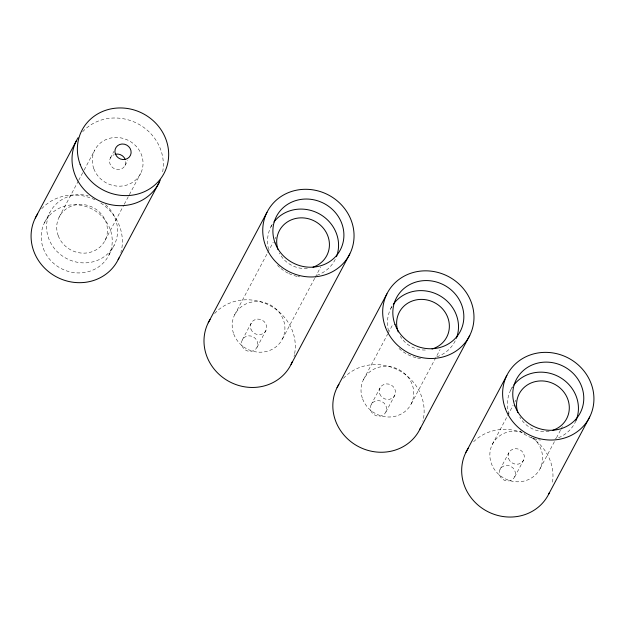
<?xml version="1.0" encoding="UTF-8"?>
<svg xmlns="http://www.w3.org/2000/svg" width="625" height="625" viewBox="0 0 625 625"><rect width="100%" height="100%" fill="white"/><g stroke="black" fill="none" stroke-linecap="round" stroke-linejoin="round"><path stroke-width="0.47" stroke-dasharray="3.12 2.34" d="M44.516 222.641L49.859 212.602M59.062 217.227L78.234 181.164M78.695 180.312L83.711 170.867M84.172 170.008L94.672 150.258M110.312 158.125L113.875 151.43M125.039 165.531L127.711 160.508M105.078 240.367L123.797 205.164M124.25 204.312L140.688 173.398M108.938 255.039L114.281 245M270.844 226.977L272.625 223.625M234.617 314.852L267.32 253.352M267.773 252.492L273.219 242.242M275.039 238.828L275.945 237.117M242.281 339.922L251.18 323.18M257.008 347.328L265.906 330.586M282.477 338.914L314.719 278.273M315.172 277.414L320.625 267.164M390.781 308.516L392.117 306M363.461 379.648L387.648 334.141M388.109 333.281L393.133 323.836M371.125 404.719L380.023 387.977M385.844 412.125L394.75 395.383M411.312 403.711L440.07 349.625M510.719 390.047L512.5 386.703M492.297 444.438L507.234 416.344M507.688 415.5L513.117 405.281M514.93 401.875L515.836 400.172M499.961 469.516L508.859 452.773M514.688 476.914L523.586 460.172M540.148 468.508L554.633 441.266M556.445 437.859L560.523 430.195M560.977 429.344L562.781 425.945M576.031 420.773L575.141 422.445A36.055 33.523 28 0 1 555.133 438.914M214.617 313.523A46.359 43.102 28 0 1 268.875 305.047A46.359 43.102 28 0 1 294.625 353.758M294.445 354.68A46.359 43.102 28 0 1 294.016 356.516M307.344 268.367A26.781 24.906 28 0 1 279.445 253.094M335.266 259.375A36.055 33.523 28 0 1 315.258 275.844M299.703 276.867A36.055 33.523 28 0 1 297.852 276.539M296.945 276.352A36.055 33.523 28 0 1 288.938 273.586M288.102 273.18A36.055 33.523 28 0 1 280.273 267.961M279.57 267.344A36.055 33.523 28 0 1 277.555 265.383M268.609 249.477A36.055 33.523 28 0 1 272.797 223.602M425.336 350.031A26.781 24.906 28 0 1 400.336 336.352M455.203 340.906A36.055 33.523 28 0 1 435.195 357.383M420.57 358.523A36.055 33.523 28 0 1 416.883 357.883M415.977 357.672A36.055 33.523 28 0 1 398.148 347.594M388.547 331.008A36.055 33.523 28 0 1 392.203 305.969M343.461 378.32A46.359 43.102 28 0 1 399.055 370.539A46.359 43.102 28 0 1 422.852 421.312M540.508 440.062A36.055 33.523 28 0 1 538.648 439.789M536.82 439.422A36.055 33.523 28 0 1 520.148 431.039M508.992 414.297A36.055 33.523 28 0 1 512.672 386.68M533.148 438.055A26.781 24.906 28 0 1 529.453 479.117A26.781 24.906 28 0 1 490.25 459.398A26.781 24.906 28 0 1 520.766 431.828M549.164 431.172A26.781 24.906 28 0 1 519.781 417.039M473.602 441.758A46.359 43.102 28 0 1 524.883 433.836M531.398 437.43A46.359 43.102 28 0 1 552.305 483.344M82.648 131.727A46.359 43.102 28 0 1 137.797 123.711A46.359 43.102 28 0 1 162.273 173.805M125.766 161.609A8.242 7.664 28 0 1 119.328 169.539A8.242 7.664 28 0 1 109.977 163.844A8.242 7.664 28 0 1 114.234 154.586M41.703 208.742A46.359 43.102 28 0 1 95.961 200.266M100.805 203.055A46.359 43.102 28 0 1 120.852 252.648M105.555 204.625A36.055 33.523 28 0 1 99.344 259.539A36.055 33.523 28 0 1 47.055 232.445A36.055 33.523 28 0 1 88.18 195.625M233.773 334.133A26.781 24.906 28 0 0 278.781 344.273A26.781 24.906 28 0 0 263.086 302.242A26.781 24.906 28 0 0 233.773 334.133M242.023 345.859A8.242 7.664 28 0 0 255.867 348.977A8.242 7.664 28 0 0 251.039 336.039A8.242 7.664 28 0 0 242.023 345.859M250.922 329.117A8.242 7.664 28 0 0 264.773 332.234A8.242 7.664 28 0 0 259.945 319.297A8.242 7.664 28 0 0 250.922 329.117M362.609 398.93A26.781 24.906 28 0 0 407.625 409.07A26.781 24.906 28 0 0 391.922 367.031A26.781 24.906 28 0 0 362.609 398.93M370.859 410.648A8.242 7.664 28 0 0 384.711 413.773A8.242 7.664 28 0 0 379.883 400.836A8.242 7.664 28 0 0 370.859 410.648M379.766 393.906A8.242 7.664 28 0 0 393.609 397.031A8.242 7.664 28 0 0 388.781 384.094A8.242 7.664 28 0 0 379.766 393.906M499.703 475.445A8.242 7.664 28 0 0 513.547 478.562A8.242 7.664 28 0 0 508.719 465.633A8.242 7.664 28 0 0 499.703 475.445M508.602 458.703A8.242 7.664 28 0 0 522.453 461.82A8.242 7.664 28 0 0 517.625 448.891A8.242 7.664 28 0 0 508.602 458.703M58.25 235.773A25.75 23.945 28 0 0 101.531 245.523A25.75 23.945 28 0 0 86.438 205.102A25.75 23.945 28 0 0 58.25 235.773M93.852 168.805A25.75 23.945 28 0 0 137.133 178.555A25.75 23.945 28 0 0 122.039 138.133A25.75 23.945 28 0 0 93.852 168.805M43.375 248.602A36.055 33.523 28 0 0 103.969 262.258A36.055 33.523 28 0 0 82.836 205.672A36.055 33.523 28 0 0 43.375 248.602"/><path stroke-width="0.94" d="M35.312 218.016L76.266 141M118.141 259.672L159.086 182.656M208.234 322.797L266.984 212.305M291.055 364.453L349.805 253.953M337.07 387.594L386.922 293.836M419.898 429.25L469.742 335.492M465.914 452.391L506.859 375.375M548.734 494.039L589.688 417.031M292.219 361.898A46.359 43.102 28 0 1 229.961 381.969A46.359 43.102 28 0 1 210.062 319.523M277.961 249.523A26.781 24.906 28 0 1 294.297 218.82A26.781 24.906 28 0 1 327.719 235.625A26.781 24.906 28 0 1 313.031 267.156M273.938 222.008A36.055 33.523 28 0 1 319.406 213.906A36.055 33.523 28 0 1 336.445 256.703M398.219 331.961A26.781 24.906 28 0 1 413.93 300.445A26.781 24.906 28 0 1 447.766 317.461A26.781 24.906 28 0 1 432.055 348.977M393.289 304.336A36.055 33.523 28 0 1 438.883 295.195A36.055 33.523 28 0 1 456.383 338.242M420.688 427.555A46.359 43.102 28 0 1 358.352 446.531A46.359 43.102 28 0 1 338.898 384.32M513.812 385.078A36.055 33.523 28 0 1 559.742 377.242A36.055 33.523 28 0 1 575.953 420.68M517.836 412.594A26.781 24.906 28 0 1 534.172 381.891A26.781 24.906 28 0 1 567.594 398.695A26.781 24.906 28 0 1 552.906 430.234M549.531 492.352A46.359 43.102 28 0 1 486.75 511.086A46.359 43.102 28 0 1 468.25 448.312M160.258 180.102A46.359 43.102 28 0 1 98 200.18A46.359 43.102 28 0 1 78.094 137.727M115.562 154.195A8.242 7.664 28 0 1 125.297 159.602M118.938 257.977A46.359 43.102 28 0 1 56.148 276.719A46.359 43.102 28 0 1 37.656 213.945M265.516 245.68A46.359 43.102 28 0 0 343.422 263.234A46.359 43.102 28 0 0 316.25 190.477A46.359 43.102 28 0 0 265.516 245.68M275.047 242.891A36.055 33.523 28 0 0 335.641 256.539A36.055 33.523 28 0 0 314.508 199.953A36.055 33.523 28 0 0 275.047 242.891M394.984 324.43A36.055 33.523 28 0 0 455.578 338.078A36.055 33.523 28 0 0 434.445 281.492A36.055 33.523 28 0 0 394.984 324.43M385.453 327.219A46.359 43.102 28 0 0 463.359 344.766A46.359 43.102 28 0 0 436.188 272.016A46.359 43.102 28 0 0 385.453 327.219M514.922 405.961A36.055 33.523 28 0 0 575.516 419.617A36.055 33.523 28 0 0 554.383 363.031A36.055 33.523 28 0 0 514.922 405.961M505.391 408.75A46.359 43.102 28 0 0 583.297 426.305A46.359 43.102 28 0 0 556.125 353.547A46.359 43.102 28 0 0 505.391 408.75M80.141 164.336A46.359 43.102 28 0 0 158.039 181.891A46.359 43.102 28 0 0 130.875 109.133A46.359 43.102 28 0 0 80.141 164.336M115.398 154.016A8.242 7.664 28 0 0 129.242 157.141A8.242 7.664 28 0 0 124.414 144.203A8.242 7.664 28 0 0 115.398 154.016"/></g></svg>
